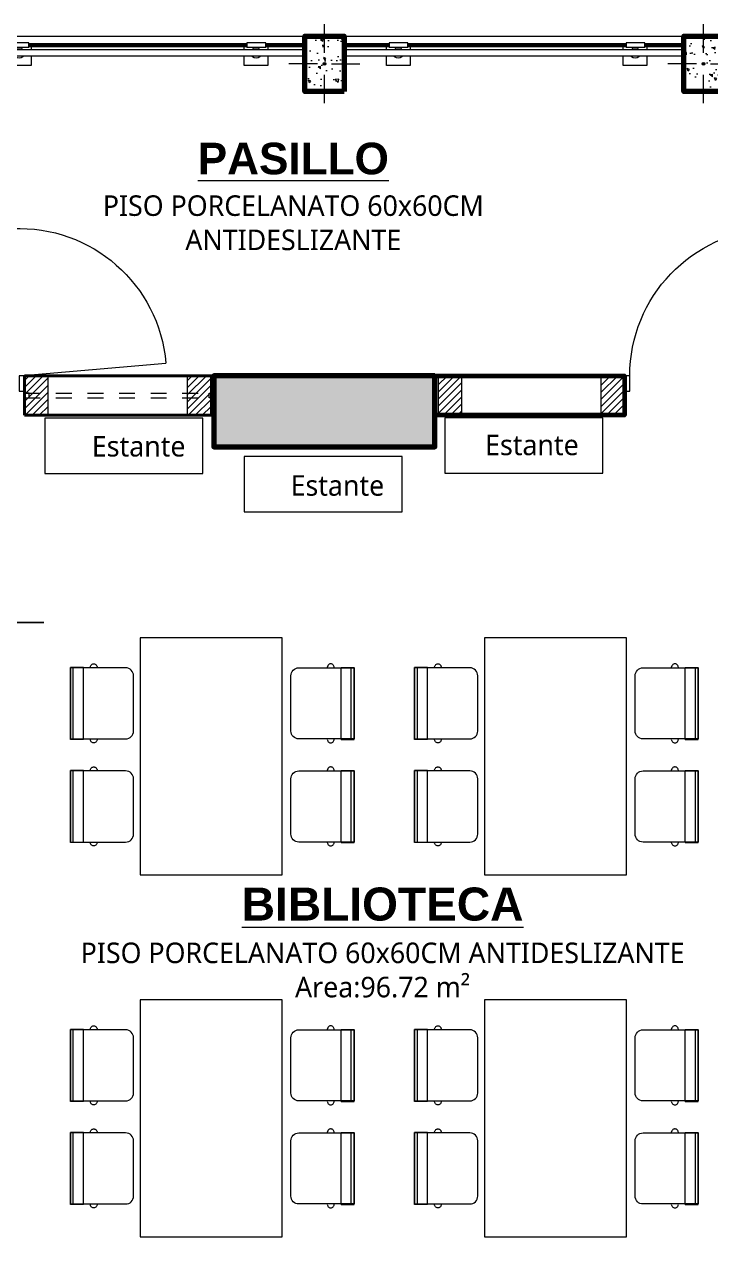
# Model space of a CAD drawing. Header units: millimetres. Extents: x 1 to 121, y 0 to 90.
# Drawn here: x 49.35 to 53.7, y 15.77 to 23.45 of the extents above; entities that cross this region are included whole.
import ezdxf

# ---------------------------------------------------------------- set-up
doc = ezdxf.new("R2010")
doc.units = ezdxf.units.MM
doc.linetypes.add('DASHED2', pattern=[0.375, 0.25, -0.125])
doc.layers.add('01', color=7, linetype='Continuous', lineweight=5, true_color=0xcc6600)
for name, color, linetype, lineweight in [('A-FLOR-HRAL', 11, 'Continuous', 9), ('barandas tipo 1', 200, 'Continuous', 20), ('COLUMNAS 50', 32, 'Continuous', 70), ('COLUMNETASSS', 211, 'Continuous', 20), ('Equipamiento SR', 23, 'Continuous', 0), ('GRAFO 0 BLANCO', 7, 'Continuous', 0), ('letras sr', 7, 'Continuous', 5), ('Mobiliario interno', 251, 'Continuous', 0), ('muro bajo', 191, 'Continuous', 40), ('Muros el', 144, 'Continuous', 60), ('Puertas El', 21, 'Continuous', 15), ('TEXTO 100', 7, 'Continuous', 20), ('Vanos', 140, 'Continuous', 5)]:
    doc.layers.add(name, color=color, linetype=linetype, lineweight=lineweight)
doc.styles.add('Generales', font='trebuc.ttf', dxfattribs={"height": 0.1})
doc.styles.add('Santa Rosa 1 50', font='trebuc.ttf')

# ---------------------------------------------------------------- blocks, each defined once
blk = doc.blocks.new('columna pasillos')
at = {"layer": 'GRAFO 0 BLANCO'}
h = blk.add_hatch(dxfattribs=at)
h.set_pattern_fill('AR-CONC', color=256, scale=0.024, angle=-90)
h.set_pattern_definition([(320, (0, 0), (-0.015060515, -0.17214244), [0.018, -0.198]), (265, (0, 0), (0.18052611, 0.03330032), [0.0144, -0.1584]), (10.45144, (-0.00126, -0.01435), (0.1654656, -0.13884213), [0.01529765, -0.16827411]), (316.1842, (0.048, -7e-10), (-0.03972463, -0.25613792), [0.027, -0.297]), (6.63563, (0.0447, -0.02134), (0.23378846, -0.22431887), [0.02294648, -0.2524113]), (261.18416, (0.048, -7e-10), (0.23378846, -0.22431887), [0.0216, -0.2376]), (291, (0.036, -0.024), (-0.096628536, -0.14325769), [0.018, -0.198]), (236, (0.036, -0.024), (0.17403601, -0.05839568), [0.0144, -0.1584]), (341.45144, (0.02795, -0.03594), (0.07740747, -0.20165337), [0.01529765, -0.16827411]), (307.5, (0, 0), (0.079894525, -0.002918366), [0, -0.15648, 0, -0.1608, 0, -0.159]), (277.5, (0, 0), (0.09465881, -0.06313669), [0, -0.09168, 0, -0.15288, 0, -0.0606]), (237.5, (7e-10, 0.05352), (-0.005413171, -0.128117385), [0, -0.06, 0, -0.1872, 0, -0.2484]), (227.5, (1e-09, 0.07752), (0.024025194, -0.13996468), [0, -0.078, 0, -0.12432, 0, -0.1764])])
h.paths.add_polyline_path([(-235.5347, 35.024), (-235.7847, 35.024), (-235.7847, 34.674), (-235.5347, 34.674)])
h.paths.add_polyline_path([(-235.651, 34.849, -1), (-235.6684, 34.849, -1)], flags=16)
at = {"layer": 'COLUMNAS 50', "color": 1, "linetype": 'Continuous', "lineweight": 9}
for p, q in [((-235.6597, 35.099), (-235.6597, 34.919)), ((-235.7047, 34.849), (-235.8847, 34.849)), ((-235.6597, 34.779), (-235.6597, 34.599)), ((-235.6147, 34.849), (-235.4347, 34.849))]:
    blk.add_line(p, q, dxfattribs=at)
at = {"layer": 'COLUMNAS 50', "linetype": 'Continuous'}
blk.add_lwpolyline([(-235.7847, 35.024), (-235.5347, 35.024), (-235.5347, 34.674), (-235.7847, 34.674)], close=True, dxfattribs=at)
at = {"layer": 'COLUMNAS 50', "color": 1, "linetype": 'Continuous', "lineweight": 9}
blk.add_circle((-235.6597, 34.849), 0.00871, dxfattribs=at)
blk.add_point((-235.6597, 34.849), dxfattribs=at)
blk = doc.blocks.new('A$C25F65E93')
at = {"layer": 'Equipamiento SR', "linetype": 'Continuous'}
for p, q in [((0.018, 0.4782), (0, 0.4782)), ((0, 0.0222), (0, 0.4782)), ((0.0824, 0.4782), (0.018, 0.4782)), ((0.018, 0.0222), (0.018, 0.4782)), ((0.0824, 0.0222), (0.0824, 0.4782)), ((0.1264, 0.4782), (0.1269, 0.4816)), ((0.1269, 0.4816), (0.1282, 0.4858)), ((0.1282, 0.4858), (0.1301, 0.4896)), ((0.1301, 0.4896), (0.1325, 0.493)), ((0.1325, 0.493), (0.1354, 0.4959)), ((0.1354, 0.4959), (0.1387, 0.4981)), ((0.1387, 0.4981), (0.1423, 0.4996)), ((0.1423, 0.4996), (0.146, 0.5004)), ((0.146, 0.5004), (0.1498, 0.5004)), ((0.1498, 0.5004), (0.1536, 0.4996)), ((0.1536, 0.4996), (0.1571, 0.4981)), ((0.1571, 0.4981), (0.1604, 0.4959)), ((0.1604, 0.4959), (0.1633, 0.493)), ((0.1633, 0.493), (0.1658, 0.4896)), ((0.1658, 0.4896), (0.1667, 0.4877)), ((0.1667, 0.4877), (0.1714, 0.4782)), ((0.018, 0.0222), (0, 0.0222)), ((0.0824, 0.0222), (0.018, 0.0222)), ((0.1269, 0.0187), (0.1264, 0.0222)), ((0.1282, 0.0146), (0.1269, 0.0187)), ((0.1301, 0.0107), (0.1282, 0.0146)), ((0.1325, 0.0073), (0.1301, 0.0107)), ((0.1354, 0.0045), (0.1325, 0.0073)), ((0.1387, 0.0023), (0.1354, 0.0045)), ((0.1423, 0.0008), (0.1387, 0.0023)), ((0.146, 0), (0.1423, 0.0008)), ((0.1536, 0.0008), (0.1498, 0)), ((0.1571, 0.0023), (0.1536, 0.0008)), ((0.1604, 0.0045), (0.1571, 0.0023)), ((0.1633, 0.0073), (0.1604, 0.0045)), ((0.1658, 0.0107), (0.1633, 0.0073)), ((0.1667, 0.0127), (0.1658, 0.0107)), ((0.1714, 0.0222), (0.1667, 0.0127)), ((0.1498, 0), (0.146, 0))]:
    blk.add_line(p, q, dxfattribs=at)
blk.add_lwpolyline([(0, 0.0252), (0.35, 0.0252, 0.414214), (0.4, 0.0752), (0.4, 0.4252, 0.414214), (0.35, 0.4752), (0, 0.4752), (0, 0.0252)], format="xyb", dxfattribs=at)
blk = doc.blocks.new('A$C5CE80742')
at = {"layer": 'Mobiliario interno'}
blk.add_lwpolyline([(0, 1.3419), (1.5, 1.3419), (1.5, 0.4419), (0, 0.4419), (0, 1.3419)], dxfattribs=at)
at = {"layer": 'Equipamiento SR', "rotation": 270}
for p in [(0.1822, 1.7964), (0.8349, 1.7964)]:
    blk.add_blockref('A$C25F65E93', p, dxfattribs=at)
at = {"layer": 'Equipamiento SR', "xscale": -1, "rotation": 270}
for p in [(0.1822, 0), (0.8349, 0)]:
    blk.add_blockref('A$C25F65E93', p, dxfattribs=at)
blk = doc.blocks.new('A$C5A0F33B4')
at = {"layer": 'Puertas El', "linetype": 'Continuous'}
blk.add_line((1.12, 1.16), (1.2176, 2.2757), dxfattribs=at)
at = {"layer": 'Puertas El', "linetype": 'ByBlock'}
for p, q in [((1.005, 1.16), (1.005, 1.2)), ((1.005, 1.2), (1.12, 1.2)), ((1.12, 1.2), (1.005, 1.2)), ((1.12, 1.2), (1.12, 1.16)), ((1.12, 1.16), (1.005, 1.16)), ((1.005, 0), (1.005, 0.04)), ((1.005, 0.04), (1.12, 0.04)), ((1.12, 0), (1.005, 0)), ((1.12, 0), (1.005, 0)), ((1.12, 0), (1.005, 0)), ((1.12, 0.04), (1.12, 0))]:
    blk.add_line(p, q, dxfattribs=at)
blk.add_arc((1.12, 1.16), 1.12, 270, 85, dxfattribs=at)
blk = doc.blocks.new('A$C193A7AE6')
at = {"layer": '01', "true_color": 0x636466}
h = blk.add_hatch(dxfattribs=at)
h.set_pattern_fill('ANSI31', color=251, scale=0.01, angle=-90)
h.set_pattern_definition([(315, (-134.044802, -149.728226), (0.0224506403, 0.0224506403), [])])
h.paths.add_polyline_path([(0, 0.15), (0, 0), (0.25, 0), (0.25, 0.15)])
at = {"layer": 'COLUMNETASSS'}
blk.add_lwpolyline([(0, 0.15), (0, 0), (0.25, 0), (0.25, 0.15)], close=True, dxfattribs=at)
blk = doc.blocks.new('Barandilla - 50 x 12mm-V42-Nivel 2')
at = {"layer": 'A-FLOR-HRAL'}
for p, q in [((-26.7, 93), (-88, 93)), ((-88, 93), (-88, 18.2)), ((34.1, 93), (13.2, 93)), ((27, 79.4), (57, 79.4)), ((27, 79.4), (27, -39.6)), ((57, 79.4), (57, -39.6)), ((-88, 18.2), (-88, -56.6)), ((24.9, 2.6), (25.1, 33.6)), ((-88, -56.6), (-26.7, -56.6)), ((13.2, -56.6), (34.1, -56.6)), ((57, -39.6), (27, -39.6))]:
    blk.add_line(p, q, dxfattribs=at)
for centre, radius, start, end in [((-0.6, 18.2), 39.4, 144.03454, 215.40425), ((-19.3, -77.8), 119.9, 93.54105, 96.31867), ((-18.3, 114.4), 119.9, 285.37611, 291.1568), ((-19.3, -77.8), 119.9, 68.28199, 74.15247), ((-18.3, 114.4), 119.9, 263.12012, 266.01246)]:
    blk.add_arc(centre, radius, start, end, dxfattribs=at)
blk = doc.blocks.new('Barandilla - 50 x 12mm-V43-Nivel 2')
at = {"layer": 'A-FLOR-HRAL'}
for p, q in [((-26.8, 93), (-88, 93)), ((-88, 93), (-88, 18.2)), ((34.1, 93), (13.1, 93)), ((27, 79.4), (57, 79.4)), ((27, 79.4), (27, -39.6)), ((57, 79.4), (57, -39.6)), ((-88, 18.2), (-88, -56.6)), ((24.9, 2.6), (25.1, 33.6)), ((-88, -56.6), (-26.8, -56.6)), ((13.1, -56.6), (34.1, -56.6)), ((57, -39.6), (27, -39.6))]:
    blk.add_line(p, q, dxfattribs=at)
for centre, radius, start, end in [((-0.6, 18.2), 39.4, 144.03454, 215.40425), ((-19.3, -77.8), 119.9, 93.58403, 96.31867), ((-19.3, -77.8), 119.9, 68.28199, 74.20916), ((-18.3, 114.4), 119.9, 285.32537, 291.1568), ((-18.3, 114.4), 119.9, 263.12012, 265.9625)]:
    blk.add_arc(centre, radius, start, end, dxfattribs=at)
blk = doc.blocks.new('Barandilla - Barandilla-595917-Nivel 2')
at = {"layer": 'A-FLOR-HRAL'}
for p, q in [((67436.7, 37913.8), (67721.1, 37913.8)), ((67436.7, 37905.8), (67721.1, 37905.8)), ((67436.7, 37904.3), (67721.1, 37904.3)), ((67436.7, 37896.3), (67721.1, 37896.3)), ((69584.8, 37875.4), (67436.7, 37875.4)), ((67840.1, 37913.8), (69221.1, 37913.8)), ((67840.1, 37905.8), (69221.1, 37905.8)), ((67840.1, 37904.3), (69221.1, 37904.3)), ((67840.1, 37896.3), (69221.1, 37896.3)), ((69340.1, 37913.8), (69584.8, 37913.8)), ((69340.1, 37905.8), (69584.8, 37905.8)), ((69340.1, 37904.3), (69584.8, 37904.3)), ((69340.1, 37896.3), (69584.8, 37896.3)), ((69584.8, 37913.8), (69584.8, 37905.8)), ((69584.8, 37905.8), (69584.8, 37904.3)), ((69584.8, 37904.3), (69584.8, 37896.3)), ((69584.8, 37875.4), (69584.8, 37835.4)), ((67436.7, 37835.4), (69584.8, 37835.4))]:
    blk.add_line(p, q, dxfattribs=at)
at = {"extrusion": (0, 0, -1), "zscale": -1, "rotation": 90.00000000000021}
for name, p in [('Barandilla - 50 x 12mm-V43-Nivel 2', (-67760.8, 37862.2)), ('Barandilla - 50 x 12mm-V42-Nivel 2', (-69260.8, 37862.2))]:
    blk.add_blockref(name, p, dxfattribs=at)
blk = doc.blocks.new('Barandilla - Barandilla-595934-Nivel 2')
at = {"layer": 'A-FLOR-HRAL'}
for p, q in [((65036.7, 37913.8), (65321.1, 37913.8)), ((65036.7, 37905.8), (65321.1, 37905.8)), ((65036.7, 37904.3), (65321.1, 37904.3)), ((65036.7, 37896.3), (65321.1, 37896.3)), ((67184.8, 37875.4), (65036.7, 37875.4)), ((65440.1, 37913.8), (66821.1, 37913.8)), ((65440.1, 37905.8), (66821.1, 37905.8)), ((65440.1, 37904.3), (66821.1, 37904.3)), ((65440.1, 37896.3), (66821.1, 37896.3)), ((66940.1, 37913.8), (67184.8, 37913.8)), ((66940.1, 37905.8), (67184.8, 37905.8)), ((66940.1, 37904.3), (67184.8, 37904.3)), ((66940.1, 37896.3), (67184.8, 37896.3)), ((67184.8, 37913.8), (67184.8, 37905.8)), ((67184.8, 37905.8), (67184.8, 37904.3)), ((67184.8, 37904.3), (67184.8, 37896.3)), ((67184.8, 37875.4), (67184.8, 37835.4)), ((65036.7, 37835.4), (67184.8, 37835.4))]:
    blk.add_line(p, q, dxfattribs=at)
at = {"extrusion": (0, 0, -1), "zscale": -1, "rotation": 90.00000000000021}
for name, p in [('Barandilla - 50 x 12mm-V43-Nivel 2', (-65360.8, 37862.2)), ('Barandilla - 50 x 12mm-V42-Nivel 2', (-66860.8, 37862.2))]:
    blk.add_blockref(name, p, dxfattribs=at)

msp = doc.modelspace()

# ---------------------------------------------------------------- hatches: boundary and pattern name
at = {"layer": 'GRAFO 0 BLANCO', "true_color": 0xc7c8ca}
h = msp.add_hatch(color=9, dxfattribs=at)
h.dxf.hatch_style = 1
h.paths.add_polyline_path([(51.951, 20.7747), (51.951, 21.2247), (50.551, 21.2247), (50.551, 20.7747)])

# ---------------------------------------------------------------- linework, layer by layer
at = {"layer": 'barandas tipo 1'}
for p, q in [((36.976, 23.3747), (51.126, 23.3747)), ((51.376, 23.3747), (53.5242, 23.3747))]:
    msp.add_line(p, q, dxfattribs=at)
at = {"layer": 'COLUMNAS 50', "linetype": 'Continuous'}
msp.add_lwpolyline([(51.951, 21.2247), (50.551, 21.2247), (50.551, 20.7747), (51.951, 20.7747)], close=True, dxfattribs=at)
at = {"layer": 'muro bajo', "linetype": 'Continuous'}
for p, q in [((49.351, 21.2246), (50.551, 21.2246)), ((49.351, 21.2235), (49.351, 20.9746))]:
    msp.add_line(p, q, dxfattribs=at)
msp.add_lwpolyline([(49.351, 20.9746), (50.551, 20.9746)], dxfattribs=at)
at = {"layer": 'Muros el', "ltscale": 0.05}
msp.add_lwpolyline([(51.951, 21.2247), (53.151, 21.2246), (53.151, 20.9746), (51.951, 20.9747)], dxfattribs=at)
at = {"layer": 'TEXTO 100', "ltscale": 1.3}
msp.add_lwpolyline([(47.1256, 19.661), (49.474, 19.661), (47.4483, 19.661), (47.4483, 19.9837), (47.4483, 19.3383)], dxfattribs=at)
at = {"layer": 'Vanos', "color": 7, "linetype": 'Continuous'}
for p, q in [((51.951, 21.2246), (53.151, 21.2247)), ((53.151, 21.2247), (53.151, 20.9746))]:
    msp.add_line(p, q, dxfattribs=at)
at = {"layer": 'Vanos', "color": 7, "linetype": 'DASHED2', "ltscale": 0.3}
for p, q in [((49.351, 21.1146), (50.551, 21.1146)), ((49.351, 21.0846), (50.551, 21.0846))]:
    msp.add_line(p, q, dxfattribs=at)
at = {"layer": 'Vanos'}
for points in [[(49.351, 21.0846), (49.381, 21.0846), (49.381, 21.1147), (49.351, 21.1147)], [(50.551, 21.0846), (50.521, 21.0846), (50.521, 21.1147), (50.551, 21.1147)], [(50.4801, 20.9562), (49.4801, 20.9562), (49.4801, 20.6062), (50.4801, 20.6062)], [(53.0143, 20.9569), (52.0143, 20.9569), (52.0143, 20.6069), (53.0143, 20.6069)], [(51.7437, 20.712), (50.7437, 20.712), (50.7437, 20.362), (51.7437, 20.362)]]:
    msp.add_lwpolyline(points, close=True, dxfattribs=at)
at = {"layer": 'Vanos', "linetype": 'Continuous'}
msp.add_lwpolyline([(51.951, 20.9746), (53.151, 20.9746)], dxfattribs=at)

# ---------------------------------------------------------------- block references
at = {"layer": 'A-FLOR-HRAL', "xscale": 0.001, "yscale": 0.001, "zscale": 0.001}
for name in ['Barandilla - Barandilla-595934-Nivel 2', 'Barandilla - Barandilla-595917-Nivel 2']:
    msp.add_blockref(name, (-16.0607, -14.5867), dxfattribs=at)
at = {"layer": 'COLUMNAS 50', "rotation": 180}
for p in [(-184.4087, 58.0487), (-182.0087, 58.0487)]:
    msp.add_blockref('columna pasillos', p, dxfattribs=at)
at = {"layer": 'Equipamiento SR', "xscale": -0.833333428553777, "yscale": 0.833333428553777, "zscale": 0.833333428553777, "rotation": 270}
for p in [(48.351, 20.2901), (53.151, 20.2901)]:
    msp.add_blockref('A$C5A0F33B4', p, dxfattribs=at)
at = {"layer": 'Equipamiento SR', "xscale": -1, "rotation": 270}
for p in [(49.6423, 18.0647), (51.8218, 18.0647), (49.6423, 15.7728), (51.8218, 15.7728)]:
    msp.add_blockref('A$C5CE80742', p, dxfattribs=at)
at = {"layer": 'Vanos', "rotation": 270}
for p in [(49.351, 21.2246), (50.381, 21.2246), (51.971, 21.2246), (53.001, 21.2247)]:
    msp.add_blockref('A$C193A7AE6', p, dxfattribs=at)

# ---------------------------------------------------------------- texts
at = {"layer": 'letras sr', "attachment_point": 1}
for s, width, gutter_width, insert, char_height, style in [('\\pxqc;{\\fSwis721 Ex BT|b1|i0|c0|p34;\\H1.25913x;\\LPASILLO\\P\\fTrebuchet MS|b0|i0|c0|p34;\\H0.65x;\\lPISO PORCELANATO 60x60CM\\PANTIDESLIZANTE}', 3.443884, 1, (49.3319, 22.6996), 0.15884, 'Santa Rosa 1 50'), ('Estante', 0.714741, 0.5, (49.7785, 20.8428), 0.13, 'Generales'), ('Estante', 0.714741, 0.5, (52.2685, 20.8513), 0.13, 'Generales'), ('Estante', 0.714741, 0.5, (51.0367, 20.5946), 0.13, 'Generales'), ('\\pxqc;{\\fSwis721 Ex BT|b1|i0|c0|p34;\\LBIBLIOTECA\\P\\fTrebuchet MS|b0|i0|c0|p34;\\H0.62201x;\\lPISO PORCELANATO 60x60CM ANTIDESLIZANTE\\PArea:96.72 m²}', 4.633349, 1, (49.3025, 17.9837), 0.209, 'Santa Rosa 1 50')]:
    msp.add_mtext_dynamic_manual_height_columns(s, width=width, gutter_width=gutter_width, heights=[0], dxfattribs=dict(at, insert=insert, char_height=char_height, style=style))

doc.saveas('drawing.dxf')
